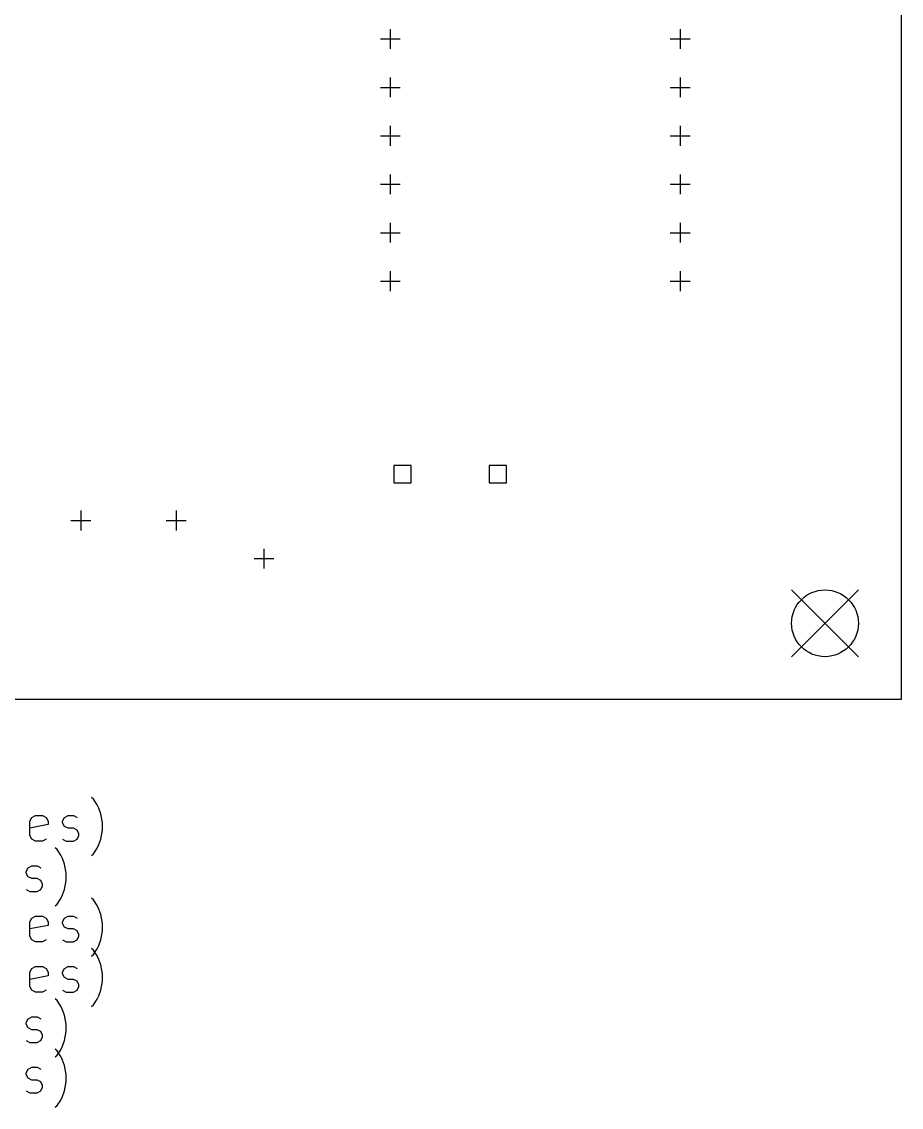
# Model space of a CAD drawing. Extents: x -2 to 92, y -21 to 92.
# Drawn here: x 45.9 to 92, y -21.4 to 35.5 of the extents above; entities that cross this region are included whole.
import ezdxf

# ---------------------------------------------------------------- set-up
doc = ezdxf.new("R2010")
doc.units = 0
doc.layers.add('BLACK', color=7, linetype='CONTINUOUS')

msp = doc.modelspace()

# ---------------------------------------------------------------- linework, layer by layer
at = {"layer": 'BLACK', "linetype": 'CONTINUOUS'}
for p, q in [((92, 92), (92, 0)), ((65.21, 35.16), (65.21, 34.12)), ((80.41, 35.16), (80.41, 34.12)), ((64.69, 34.64), (65.73, 34.64)), ((79.89, 34.64), (80.93, 34.64)), ((65.21, 32.62), (65.21, 31.58)), ((80.41, 32.62), (80.41, 31.58)), ((64.69, 32.1), (65.73, 32.1)), ((79.89, 32.1), (80.93, 32.1)), ((65.21, 30.08), (65.21, 29.04)), ((80.41, 30.08), (80.41, 29.04)), ((64.69, 29.56), (65.73, 29.56)), ((79.89, 29.56), (80.93, 29.56)), ((65.21, 27.54), (65.21, 26.5)), ((80.41, 27.54), (80.41, 26.5)), ((64.69, 27.02), (65.73, 27.02)), ((79.89, 27.02), (80.93, 27.02)), ((64.69, 24.48), (65.73, 24.48)), ((65.21, 25), (65.21, 23.96)), ((79.89, 24.48), (80.93, 24.48)), ((80.41, 25), (80.41, 23.96)), ((65.21, 22.46), (65.21, 21.42)), ((80.41, 22.46), (80.41, 21.42)), ((64.69, 21.94), (65.73, 21.94)), ((79.89, 21.94), (80.93, 21.94)), ((66.309624, 12.279624), (65.390376, 12.279624)), ((65.390376, 12.279624), (65.390376, 11.360376)), ((66.309624, 11.360376), (66.309624, 12.279624)), ((71.309624, 12.279624), (70.390376, 12.279624)), ((70.390376, 12.279624), (70.390376, 11.360376)), ((71.309624, 11.360376), (71.309624, 12.279624)), ((65.390376, 11.360376), (66.309624, 11.360376)), ((70.390376, 11.360376), (71.309624, 11.360376)), ((48.99, 9.91), (48.99, 8.87)), ((53.99, 9.91), (53.99, 8.87)), ((48.47, 9.39), (49.51, 9.39)), ((53.47, 9.39), (54.51, 9.39)), ((58.59, 7.91), (58.59, 6.87)), ((58.07, 7.39), (59.11, 7.39)), ((86.25, 5.75), (89.75, 2.25)), ((89.75, 5.75), (86.25, 2.25)), ((92, 0), (0, 0)), ((49.65063, -5.224361), (49.555392, -5.129123)), ((49.841106, -5.510076), (49.65063, -5.224361)), ((49.936344, -5.700552), (49.841106, -5.510076)), ((46.317296, -6.367219), (46.412534, -6.176742)), ((46.412534, -6.176742), (46.60301, -6.081504)), ((46.60301, -6.081504), (46.983963, -6.081504)), ((46.983963, -6.081504), (47.174439, -6.176742)), ((47.174439, -6.176742), (47.269677, -6.367219)), ((48.031582, -6.367219), (48.12682, -6.176742)), ((48.12682, -6.176742), (48.317296, -6.081504)), ((48.317296, -6.081504), (48.60301, -6.081504)), ((48.60301, -6.081504), (48.793487, -6.176742)), ((50.031582, -5.986266), (49.936344, -5.700552)), ((50.12682, -6.462457), (50.031582, -5.986266)), ((46.317296, -7.129123), (46.317296, -6.367219)), ((47.269677, -6.557695), (46.317296, -6.748171)), ((47.269677, -6.367219), (47.269677, -6.557695)), ((48.031582, -6.462457), (48.031582, -6.367219)), ((48.12682, -6.652933), (48.031582, -6.462457)), ((48.317296, -6.748171), (48.12682, -6.652933)), ((48.60301, -6.748171), (48.317296, -6.748171)), ((48.793487, -6.843409), (48.60301, -6.748171)), ((50.12682, -6.843409), (50.12682, -6.462457)), ((46.412534, -7.3196), (46.317296, -7.129123)), ((46.60301, -7.414838), (46.412534, -7.3196)), ((47.174439, -7.3196), (46.983963, -7.414838)), ((48.031582, -7.3196), (48.222058, -7.414838)), ((48.60301, -7.414838), (48.793487, -7.3196)), ((48.888725, -7.033885), (48.793487, -6.843409)), ((48.793487, -7.3196), (48.888725, -7.129123)), ((48.888725, -7.129123), (48.888725, -7.033885)), ((49.936344, -7.605314), (50.031582, -7.3196)), ((50.031582, -7.3196), (50.12682, -6.843409)), ((46.983963, -7.414838), (46.60301, -7.414838)), ((47.745868, -7.864361), (47.65063, -7.769123)), ((47.936344, -8.150076), (47.745868, -7.864361)), ((48.222058, -7.414838), (48.60301, -7.414838)), ((49.65063, -8.081504), (49.841106, -7.79579)), ((49.841106, -7.79579), (49.936344, -7.605314)), ((48.031582, -8.340552), (47.936344, -8.150076)), ((48.12682, -8.626266), (48.031582, -8.340552)), ((49.555392, -8.176742), (49.65063, -8.081504)), ((46.12682, -9.007219), (46.222058, -8.816742)), ((46.12682, -9.102457), (46.12682, -9.007219)), ((46.222058, -9.292933), (46.12682, -9.102457)), ((46.222058, -8.816742), (46.412534, -8.721504)), ((46.412534, -8.721504), (46.698248, -8.721504)), ((46.698248, -8.721504), (46.888725, -8.816742)), ((48.222058, -9.102457), (48.12682, -8.626266)), ((48.222058, -9.483409), (48.222058, -9.102457)), ((46.412534, -9.388171), (46.222058, -9.292933)), ((46.698248, -9.388171), (46.412534, -9.388171)), ((46.888725, -9.483409), (46.698248, -9.388171)), ((46.983963, -9.673885), (46.888725, -9.483409)), ((46.983963, -9.769123), (46.983963, -9.673885)), ((48.12682, -9.9596), (48.222058, -9.483409)), ((46.12682, -9.9596), (46.317296, -10.054838)), ((46.317296, -10.054838), (46.698248, -10.054838)), ((46.698248, -10.054838), (46.888725, -9.9596)), ((46.888725, -9.9596), (46.983963, -9.769123)), ((47.936344, -10.43579), (48.031582, -10.245314)), ((48.031582, -10.245314), (48.12682, -9.9596)), ((47.65063, -10.816742), (47.745868, -10.721504)), ((47.745868, -10.721504), (47.936344, -10.43579)), ((49.65063, -10.504361), (49.555392, -10.409123)), ((49.841106, -10.790076), (49.65063, -10.504361)), ((49.936344, -10.980552), (49.841106, -10.790076)), ((46.412534, -11.456742), (46.60301, -11.361504)), ((46.60301, -11.361504), (46.983963, -11.361504)), ((46.983963, -11.361504), (47.174439, -11.456742)), ((48.12682, -11.456742), (48.317296, -11.361504)), ((48.317296, -11.361504), (48.60301, -11.361504)), ((48.60301, -11.361504), (48.793487, -11.456742)), ((50.031582, -11.266266), (49.936344, -10.980552)), ((50.12682, -11.742457), (50.031582, -11.266266)), ((46.317296, -11.647219), (46.412534, -11.456742)), ((46.317296, -12.409123), (46.317296, -11.647219)), ((47.269677, -11.837695), (46.317296, -12.028171)), ((47.174439, -11.456742), (47.269677, -11.647219)), ((47.269677, -11.647219), (47.269677, -11.837695)), ((48.031582, -11.647219), (48.12682, -11.456742)), ((48.031582, -11.742457), (48.031582, -11.647219)), ((48.12682, -11.932933), (48.031582, -11.742457)), ((48.317296, -12.028171), (48.12682, -11.932933)), ((50.12682, -12.123409), (50.12682, -11.742457)), ((46.412534, -12.5996), (46.317296, -12.409123)), ((48.60301, -12.028171), (48.317296, -12.028171)), ((48.793487, -12.123409), (48.60301, -12.028171)), ((48.888725, -12.313885), (48.793487, -12.123409)), ((48.793487, -12.5996), (48.888725, -12.409123)), ((48.888725, -12.409123), (48.888725, -12.313885)), ((50.031582, -12.5996), (50.12682, -12.123409)), ((46.60301, -12.694838), (46.412534, -12.5996)), ((46.983963, -12.694838), (46.60301, -12.694838)), ((47.174439, -12.5996), (46.983963, -12.694838)), ((48.031582, -12.5996), (48.222058, -12.694838)), ((48.222058, -12.694838), (48.60301, -12.694838)), ((48.60301, -12.694838), (48.793487, -12.5996)), ((49.65063, -13.144361), (49.555392, -13.049123)), ((49.65063, -13.361504), (49.841106, -13.07579)), ((49.841106, -13.07579), (49.936344, -12.885314)), ((49.936344, -12.885314), (50.031582, -12.5996)), ((49.555392, -13.456742), (49.65063, -13.361504)), ((49.841106, -13.430076), (49.65063, -13.144361)), ((49.936344, -13.620552), (49.841106, -13.430076)), ((50.031582, -13.906266), (49.936344, -13.620552)), ((46.317296, -14.287219), (46.412534, -14.096742)), ((46.412534, -14.096742), (46.60301, -14.001504)), ((46.60301, -14.001504), (46.983963, -14.001504)), ((46.983963, -14.001504), (47.174439, -14.096742)), ((47.174439, -14.096742), (47.269677, -14.287219)), ((48.031582, -14.287219), (48.12682, -14.096742)), ((48.12682, -14.096742), (48.317296, -14.001504)), ((48.317296, -14.001504), (48.60301, -14.001504)), ((48.60301, -14.001504), (48.793487, -14.096742)), ((50.12682, -14.382457), (50.031582, -13.906266)), ((46.317296, -15.049123), (46.317296, -14.287219)), ((47.269677, -14.477695), (46.317296, -14.668171)), ((47.269677, -14.287219), (47.269677, -14.477695)), ((48.031582, -14.382457), (48.031582, -14.287219)), ((48.12682, -14.572933), (48.031582, -14.382457)), ((48.317296, -14.668171), (48.12682, -14.572933)), ((48.60301, -14.668171), (48.317296, -14.668171)), ((48.793487, -14.763409), (48.60301, -14.668171)), ((48.888725, -14.953885), (48.793487, -14.763409)), ((50.031582, -15.2396), (50.12682, -14.763409)), ((50.12682, -14.763409), (50.12682, -14.382457)), ((46.412534, -15.2396), (46.317296, -15.049123)), ((46.60301, -15.334838), (46.412534, -15.2396)), ((46.983963, -15.334838), (46.60301, -15.334838)), ((47.174439, -15.2396), (46.983963, -15.334838)), ((48.031582, -15.2396), (48.222058, -15.334838)), ((48.222058, -15.334838), (48.60301, -15.334838)), ((48.60301, -15.334838), (48.793487, -15.2396)), ((48.793487, -15.2396), (48.888725, -15.049123)), ((48.888725, -15.049123), (48.888725, -14.953885)), ((49.936344, -15.525314), (50.031582, -15.2396)), ((47.745868, -15.784361), (47.65063, -15.689123)), ((47.936344, -16.070076), (47.745868, -15.784361)), ((49.65063, -16.001504), (49.841106, -15.71579)), ((49.841106, -15.71579), (49.936344, -15.525314)), ((48.031582, -16.260552), (47.936344, -16.070076)), ((48.12682, -16.546266), (48.031582, -16.260552)), ((49.555392, -16.096742), (49.65063, -16.001504)), ((46.12682, -16.927219), (46.222058, -16.736742)), ((46.12682, -17.022457), (46.12682, -16.927219)), ((46.222058, -17.212933), (46.12682, -17.022457)), ((46.222058, -16.736742), (46.412534, -16.641504)), ((46.412534, -16.641504), (46.698248, -16.641504)), ((46.698248, -16.641504), (46.888725, -16.736742)), ((48.222058, -17.022457), (48.12682, -16.546266)), ((48.222058, -17.403409), (48.222058, -17.022457)), ((46.412534, -17.308171), (46.222058, -17.212933)), ((46.698248, -17.308171), (46.412534, -17.308171)), ((46.888725, -17.403409), (46.698248, -17.308171)), ((46.983963, -17.593885), (46.888725, -17.403409)), ((46.983963, -17.689123), (46.983963, -17.593885)), ((48.12682, -17.8796), (48.222058, -17.403409)), ((46.12682, -17.8796), (46.317296, -17.974838)), ((46.317296, -17.974838), (46.698248, -17.974838)), ((46.698248, -17.974838), (46.888725, -17.8796)), ((46.888725, -17.8796), (46.983963, -17.689123)), ((47.936344, -18.35579), (48.031582, -18.165314)), ((48.031582, -18.165314), (48.12682, -17.8796)), ((47.745868, -18.424361), (47.65063, -18.329123)), ((47.65063, -18.736742), (47.745868, -18.641504)), ((47.745868, -18.641504), (47.936344, -18.35579)), ((47.936344, -18.710076), (47.745868, -18.424361)), ((48.031582, -18.900552), (47.936344, -18.710076)), ((46.222058, -19.376742), (46.412534, -19.281504)), ((46.412534, -19.281504), (46.698248, -19.281504)), ((46.698248, -19.281504), (46.888725, -19.376742)), ((48.12682, -19.186266), (48.031582, -18.900552)), ((48.222058, -19.662457), (48.12682, -19.186266)), ((46.12682, -19.567219), (46.222058, -19.376742)), ((46.12682, -19.662457), (46.12682, -19.567219)), ((46.222058, -19.852933), (46.12682, -19.662457)), ((46.412534, -19.948171), (46.222058, -19.852933)), ((48.222058, -20.043409), (48.222058, -19.662457)), ((46.698248, -19.948171), (46.412534, -19.948171)), ((46.888725, -20.043409), (46.698248, -19.948171)), ((46.983963, -20.233885), (46.888725, -20.043409)), ((46.888725, -20.5196), (46.983963, -20.329123)), ((46.983963, -20.329123), (46.983963, -20.233885)), ((48.12682, -20.5196), (48.222058, -20.043409)), ((46.12682, -20.5196), (46.317296, -20.614838)), ((46.317296, -20.614838), (46.698248, -20.614838)), ((46.698248, -20.614838), (46.888725, -20.5196)), ((47.745868, -21.281504), (47.936344, -20.99579)), ((47.936344, -20.99579), (48.031582, -20.805314)), ((48.031582, -20.805314), (48.12682, -20.5196)), ((47.65063, -21.376742), (47.745868, -21.281504))]:
    msp.add_line(p, q, dxfattribs=at)
at = {"layer": 'BLACK'}
msp.add_circle((88, 4), 1.75, dxfattribs=at)

doc.saveas('drawing.dxf')
